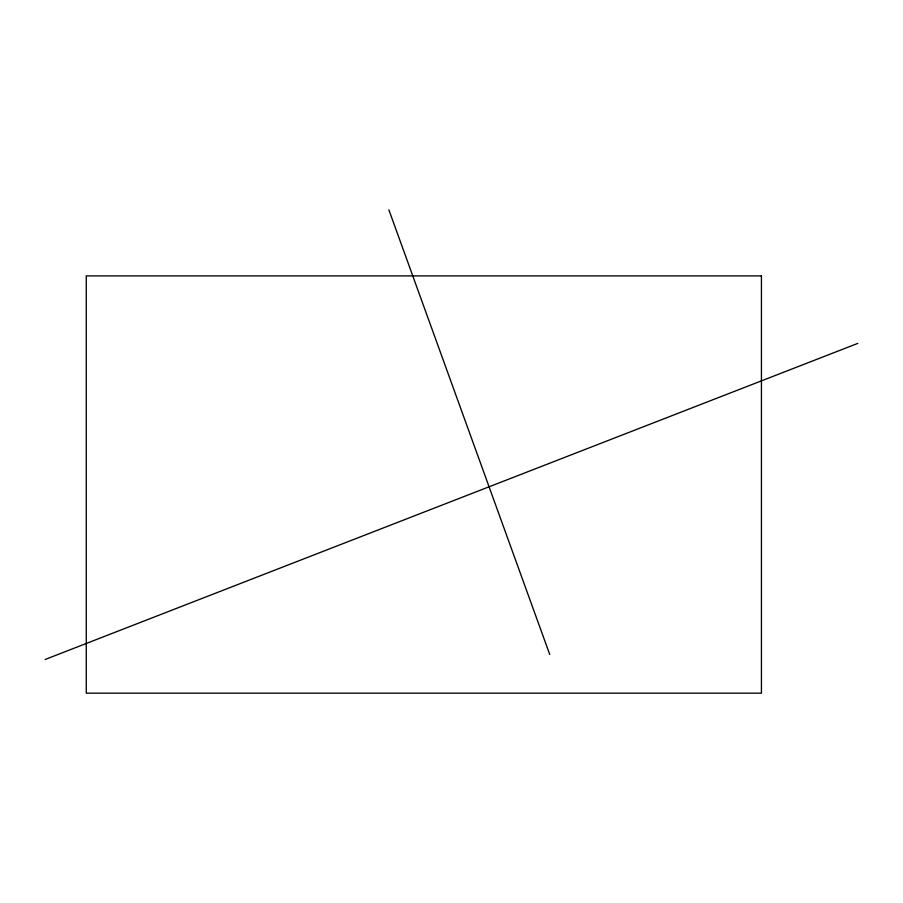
<?xml version="1.0" encoding="UTF-8"?>
<svg xmlns="http://www.w3.org/2000/svg" width="903" height="903" viewBox="0 0 903 903"><rect width="100%" height="100%" fill="white"/><g stroke="black" fill="none" stroke-linecap="round" stroke-linejoin="round"><path stroke-width="1.35" d="M45.15 659.472L857.85 343.366M388.866 209.823L549.735 654.483M761.432 275.9L86.27 275.9L86.27 693.177L761.432 693.177L761.432 275.9"/></g></svg>
